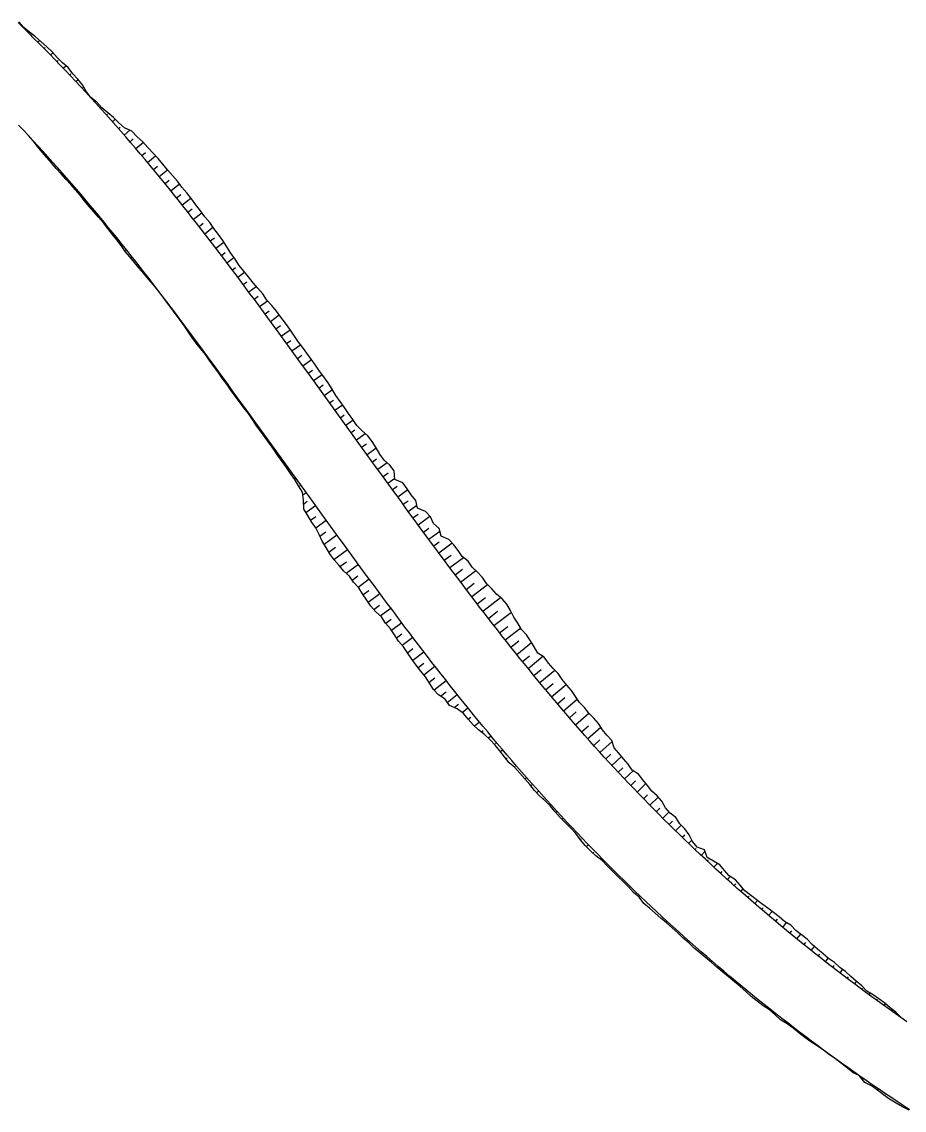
# Model space of a CAD drawing. Header units: metres. Extents: x 288738 to 324331, y 7399322 to 7465117.
# Drawn here: x 295840.7 to 296081.4, y 7461734.9 to 7462031.8 of the extents above; entities that cross this region are included whole.
import ezdxf

# ---------------------------------------------------------------- set-up
doc = ezdxf.new("R2010")
doc.units = ezdxf.units.M
doc.header["$LTSCALE"] = 10
for name, color, linetype in [('F-HZ-ATERRO-TALUDE', 110, 'Continuous'), ('F-HZ-PIANO-CORTE', 10, 'Continuous'), ('F-HZ-TALUDE', 2, 'Continuous')]:
    doc.layers.add(name, color=color, linetype=linetype)

msp = doc.modelspace()

# ---------------------------------------------------------------- linework, layer by layer
at = {"layer": 'F-HZ-ATERRO-TALUDE', "linetype": 'Continuous', "lineweight": -3}
for p, q in [((295841.576, 7462029.723), (295841.721, 7462029.87)), ((295843.341, 7462027.977), (295843.512, 7462028.149)), ((295845.101, 7462026.218), (295845.584, 7462026.699)), ((295846.854, 7462024.45), (295847.157, 7462024.749)), ((295848.601, 7462022.669), (295849.252, 7462023.305)), ((295850.339, 7462020.879), (295850.657, 7462021.186)), ((295852.065, 7462019.085), (295852.795, 7462019.784)), ((295853.775, 7462017.291), (295854.1, 7462017.599)), ((295855.486, 7462015.478), (295856.12, 7462016.073)), ((295857.175, 7462013.67), (295857.387, 7462013.867)), ((295858.839, 7462011.871), (295858.932, 7462011.957)), ((295860.512, 7462010.046), (295860.607, 7462010.133)), ((295862.185, 7462008.203), (295862.471, 7462008.462)), ((295863.839, 7462006.362), (295864.102, 7462006.596)), ((295865.481, 7462004.516), (295866.249, 7462005.197)), ((295867.123, 7462002.653), (295867.581, 7462003.056)), ((295868.668, 7462000.883), (295870.166, 7462002.184)), ((295870.257, 7461999.046), (295871.141, 7461999.806)), ((295871.857, 7461997.178), (295873.899, 7461998.918)), ((295873.465, 7461995.281), (295874.509, 7461996.163)), ((295875.062, 7461993.379), (295877.255, 7461995.213)), ((295876.652, 7461991.469), (295877.787, 7461992.41)), ((295878.234, 7461989.552), (295880.472, 7461991.389)), ((295879.808, 7461987.626), (295880.959, 7461988.564)), ((295881.374, 7461985.695), (295883.715, 7461987.585)), ((295882.934, 7461983.756), (295884.109, 7461984.698)), ((295884.487, 7461981.812), (295886.849, 7461983.69)), ((295886.032, 7461979.861), (295887.206, 7461980.787)), ((295887.569, 7461977.905), (295889.853, 7461979.694)), ((295889.098, 7461975.946), (295890.241, 7461976.836)), ((295890.621, 7461973.984), (295892.875, 7461975.726)), ((295892.142, 7461972.012), (295893.264, 7461972.874)), ((295893.656, 7461970.036), (295895.806, 7461971.679)), ((295895.163, 7461968.057), (295896.176, 7461968.826)), ((295896.666, 7461966.073), (295898.576, 7461967.516)), ((295898.164, 7461964.085), (295899.058, 7461964.757)), ((295899.66, 7461962.09), (295901.494, 7461963.462)), ((295901.151, 7461960.093), (295902.118, 7461960.813)), ((295902.637, 7461958.095), (295904.692, 7461959.619)), ((295904.118, 7461956.094), (295905.216, 7461956.906)), ((295905.598, 7461954.088), (295907.777, 7461955.693)), ((295907.073, 7461952.082), (295908.235, 7461952.935)), ((295908.547, 7461950.071), (295910.95, 7461951.83)), ((295910.02, 7461948.057), (295911.254, 7461948.959)), ((295911.49, 7461946.042), (295913.907, 7461947.803)), ((295912.958, 7461944.024), (295914.13, 7461944.876)), ((295914.426, 7461942.003), (295916.765, 7461943.702)), ((295915.893, 7461939.982), (295917.085, 7461940.846)), ((295917.359, 7461937.959), (295919.741, 7461939.684)), ((295918.825, 7461935.935), (295919.999, 7461936.785)), ((295920.291, 7461933.911), (295922.62, 7461935.597)), ((295921.757, 7461931.886), (295922.914, 7461932.724)), ((295923.222, 7461929.863), (295925.468, 7461931.489)), ((295924.683, 7461927.844), (295925.728, 7461928.6)), ((295926.149, 7461925.82), (295928.201, 7461927.306)), ((295927.614, 7461923.795), (295928.632, 7461924.532)), ((295929.08, 7461921.77), (295931.102, 7461923.234)), ((295930.541, 7461919.753), (295931.554, 7461920.486)), ((295931.979, 7461917.765), (295934.388, 7461919.509)), ((295933.429, 7461915.762), (295934.736, 7461916.708)), ((295934.892, 7461913.742), (295937.388, 7461915.549)), ((295936.351, 7461911.727), (295937.513, 7461912.568)), ((295937.802, 7461909.726), (295940.34, 7461911.564)), ((295939.253, 7461907.724), (295940.62, 7461908.715)), ((295940.556, 7461905.927), (295942.469, 7461907.315)), ((295941.814, 7461904.194), (295943.145, 7461905.161)), ((295943.269, 7461902.191), (295945.99, 7461904.17)), ((295944.74, 7461900.17), (295946.098, 7461901.16)), ((295946.142, 7461898.249), (295948.467, 7461899.947)), ((295947.421, 7461896.499), (295948.793, 7461897.502)), ((295948.829, 7461894.577), (295952.036, 7461896.928)), ((295950.287, 7461892.592), (295951.764, 7461893.678)), ((295951.726, 7461890.638), (295954.722, 7461892.847)), ((295953.072, 7461888.815), (295954.596, 7461889.942)), ((295954.468, 7461886.93), (295958.099, 7461889.625)), ((295955.962, 7461884.921), (295957.815, 7461886.301)), ((295957.453, 7461882.924), (295961.162, 7461885.698)), ((295958.92, 7461880.966), (295960.934, 7461882.478)), ((295960.418, 7461878.977), (295964.569, 7461882.109)), ((295961.923, 7461876.987), (295964.103, 7461878.639)), ((295963.44, 7461874.991), (295967.764, 7461878.286)), ((295964.955, 7461873.007), (295967.224, 7461874.745)), ((295966.462, 7461871.045), (295971.304, 7461874.774)), ((295967.988, 7461869.068), (295970.504, 7461871.017)), ((295969.516, 7461867.103), (295974.255, 7461870.796)), ((295971.042, 7461865.151), (295973.248, 7461866.881)), ((295972.59, 7461863.184), (295976.79, 7461866.5)), ((295974.148, 7461861.218), (295976.267, 7461862.903)), ((295975.71, 7461859.26), (295979.737, 7461862.484)), ((295977.274, 7461857.312), (295979.159, 7461858.832)), ((295978.804, 7461855.421), (295982.868, 7461858.723)), ((295980.381, 7461853.488), (295982.409, 7461855.148)), ((295981.981, 7461851.543), (295986.097, 7461854.94)), ((295983.584, 7461849.609), (295985.628, 7461851.31)), ((295985.199, 7461847.677), (295989.226, 7461851.058)), ((295986.824, 7461845.75), (295988.825, 7461847.446)), ((295988.448, 7461843.842), (295992.212, 7461847.06)), ((295990.085, 7461841.935), (295991.942, 7461843.537)), ((295991.734, 7461840.031), (295995.368, 7461843.196)), ((295993.392, 7461838.138), (295995.263, 7461839.784)), ((295995.054, 7461836.259), (295998.625, 7461839.433)), ((295996.725, 7461834.388), (295998.415, 7461835.905)), ((295998.401, 7461832.531), (296001.712, 7461835.534)), ((295999.991, 7461830.787), (296001.355, 7461832.036)), ((296001.694, 7461828.937), (296004.319, 7461831.366)), ((296003.407, 7461827.095), (296004.68, 7461828.286)), ((296005.11, 7461825.282), (296007.489, 7461827.529)), ((296006.808, 7461823.495), (296008.113, 7461824.74)), ((296008.542, 7461821.686), (296010.964, 7461824.02)), ((296010.282, 7461819.889), (296011.391, 7461820.968)), ((296012.039, 7461818.094), (296014.309, 7461820.327)), ((296013.777, 7461816.337), (296014.775, 7461817.329)), ((296015.521, 7461814.59), (296017.255, 7461816.33)), ((296017.297, 7461812.83), (296018.217, 7461813.763)), ((296019.053, 7461811.108), (296020.558, 7461812.65)), ((296020.845, 7461809.367), (296021.52, 7461810.066)), ((296022.57, 7461807.708), (296023.429, 7461808.605)), ((296024.352, 7461806.01), (296024.668, 7461806.343)), ((296026.031, 7461804.427), (296027.046, 7461805.508)), ((296027.712, 7461802.858), (296028.006, 7461803.175)), ((296029.504, 7461801.2), (296030.47, 7461802.249)), ((296031.321, 7461799.535), (296031.767, 7461800.023)), ((296033.163, 7461797.865), (296033.913, 7461798.696)), ((296035.006, 7461796.211), (296035.451, 7461796.71)), ((296036.857, 7461794.567), (296037.495, 7461795.29)), ((296038.722, 7461792.926), (296039.056, 7461793.308)), ((296040.61, 7461791.283), (296041.335, 7461792.12)), ((296042.504, 7461789.652), (296042.924, 7461790.142)), ((296044.407, 7461788.029), (296045.354, 7461789.146)), ((296046.32, 7461786.414), (296046.833, 7461787.025)), ((296048.241, 7461784.81), (296049.303, 7461786.087)), ((296050.163, 7461783.221), (296050.713, 7461783.89)), ((296052.102, 7461781.635), (296053.144, 7461782.915)), ((296054.05, 7461780.058), (296054.572, 7461780.705)), ((296055.999, 7461778.497), (296056.892, 7461779.617)), ((296057.961, 7461776.941), (296058.378, 7461777.47)), ((296059.93, 7461775.396), (296060.686, 7461776.363)), ((296061.9, 7461773.867), (296062.311, 7461774.4)), ((296063.874, 7461772.351), (296064.595, 7461773.294)), ((296065.86, 7461770.841), (296066.186, 7461771.271)), ((296067.855, 7461769.339), (296068.384, 7461770.046)), ((296069.857, 7461767.851), (296070.066, 7461768.134)), ((296071.854, 7461766.38), (296072.195, 7461766.845)), ((296073.875, 7461764.907), (296074.074, 7461765.182)), ((296075.904, 7461763.444), (296076.283, 7461763.972)), ((296077.936, 7461761.996), (296078.066, 7461762.18)), ((296079.965, 7461760.565), (296080.064, 7461760.706)), ((296070.225, 7461743.581), (296070.011, 7461743.273)), ((296072.28, 7461742.157), (296072.154, 7461741.975)), ((296074.341, 7461740.743), (296074.116, 7461740.412)), ((296076.411, 7461739.34), (296076.246, 7461739.096))]:
    msp.add_line(p, q, dxfattribs=at)
at = {"layer": 'F-HZ-PIANO-CORTE'}
for p, q in [((295843.207, 7461999.974), (295843.227, 7461999.993)), ((295844.81, 7461998.056), (295844.941, 7461998.176)), ((295846.387, 7461996.116), (295846.506, 7461996.224)), ((295848.018, 7461994.221), (295848.303, 7461994.478)), ((295849.662, 7461992.338), (295849.817, 7461992.476)), ((295851.321, 7461990.468), (295851.631, 7461990.742)), ((295852.984, 7461988.602), (295853.133, 7461988.731)), ((295854.679, 7461986.764), (295854.92, 7461986.972)), ((295856.302, 7461984.863), (295856.425, 7461984.969)), ((295857.892, 7461982.934), (295858.17, 7461983.169)), ((295859.493, 7461981.014), (295859.637, 7461981.134)), ((295861.119, 7461979.115), (295861.382, 7461979.333)), ((295862.765, 7461977.234), (295862.87, 7461977.32)), ((295864.303, 7461975.264), (295864.557, 7461975.472)), ((295865.875, 7461973.321), (295866.004, 7461973.425)), ((295867.389, 7461971.331), (295867.701, 7461971.582)), ((295868.855, 7461969.307), (295869.058, 7461969.468)), ((295870.42, 7461967.358), (295870.812, 7461967.667)), ((295872.024, 7461965.44), (295872.191, 7461965.571)), ((295873.662, 7461963.551), (295873.895, 7461963.732)), ((295875.272, 7461961.639), (295875.349, 7461961.698)), ((295876.909, 7461959.75), (295876.948, 7461959.78)), ((295878.455, 7461957.786), (295878.461, 7461957.79)), ((295879.936, 7461955.771), (295879.981, 7461955.805)), ((295881.423, 7461953.762), (295881.456, 7461953.787)), ((295882.958, 7461951.789), (295882.992, 7461951.815)), ((295884.412, 7461949.756), (295884.451, 7461949.785)), ((295885.801, 7461947.678), (295885.983, 7461947.812)), ((295887.198, 7461945.605), (295887.335, 7461945.706)), ((295888.743, 7461943.639), (295888.958, 7461943.798)), ((295890.299, 7461941.682), (295890.369, 7461941.734)), ((295891.764, 7461939.658), (295891.919, 7461939.772)), ((295893.198, 7461937.61), (295893.297, 7461937.682)), ((295894.678, 7461935.595), (295894.871, 7461935.736)), ((295896.156, 7461933.579), (295896.25, 7461933.647)), ((295897.612, 7461931.547), (295897.814, 7461931.694)), ((295899.069, 7461929.515), (295899.176, 7461929.593)), ((295900.552, 7461927.503), (295900.751, 7461927.647)), ((295902.062, 7461925.51), (295902.139, 7461925.567)), ((295903.514, 7461923.477), (295903.683, 7461923.599)), ((295904.899, 7461921.396), (295905.023, 7461921.486)), ((295906.397, 7461919.395), (295906.613, 7461919.551)), ((295907.891, 7461917.39), (295907.985, 7461917.458)), ((295909.301, 7461915.326), (295909.544, 7461915.502)), ((295910.734, 7461913.278), (295910.872, 7461913.378)), ((295912.175, 7461911.235), (295912.476, 7461911.453)), ((295913.604, 7461909.184), (295913.773, 7461909.306)), ((295915.054, 7461907.147), (295915.407, 7461907.403)), ((295916.346, 7461905.008), (295916.607, 7461905.197)), ((295917.393, 7461902.787), (295918.283, 7461903.431)), ((295917.631, 7461900.303), (295918.587, 7461900.996)), ((295918.205, 7461897.962), (295920.854, 7461899.88)), ((295919.516, 7461895.834), (295920.916, 7461896.848)), ((295920.915, 7461893.763), (295923.781, 7461895.841)), ((295922.019, 7461891.52), (295923.623, 7461892.684)), ((295923.183, 7461889.312), (295926.677, 7461891.852)), ((295924.458, 7461887.162), (295926.298, 7461888.502)), ((295925.856, 7461885.093), (295929.606, 7461887.828)), ((295927.519, 7461883.229), (295929.294, 7461884.527)), ((295929.179, 7461881.377), (295932.529, 7461883.831)), ((295930.823, 7461879.527), (295932.403, 7461880.688)), ((295932.432, 7461877.623), (295935.454, 7461879.848)), ((295933.817, 7461875.546), (295935.374, 7461876.697)), ((295935.217, 7461873.475), (295938.413, 7461875.845)), ((295936.71, 7461871.474), (295938.304, 7461872.66)), ((295938.497, 7461869.735), (295941.365, 7461871.877)), ((295940.009, 7461867.757), (295941.431, 7461868.824)), ((295941.586, 7461865.821), (295944.348, 7461867.901)), ((295942.946, 7461863.724), (295944.396, 7461864.821)), ((295944.445, 7461861.733), (295947.347, 7461863.939)), ((295945.904, 7461859.706), (295947.379, 7461860.833)), ((295947.361, 7461857.675), (295950.369, 7461859.986)), ((295948.795, 7461855.629), (295950.34, 7461856.823)), ((295950.35, 7461853.672), (295953.41, 7461856.05)), ((295951.766, 7461851.614), (295953.35, 7461852.853)), ((295953.157, 7461849.54), (295956.465, 7461852.143)), ((295954.954, 7461847.823), (295956.468, 7461849.022)), ((295956.767, 7461846.17), (295959.482, 7461848.333)), ((295958.694, 7461844.734), (295959.81, 7461845.629)), ((295960.801, 7461843.415), (295962.394, 7461844.702)), ((295962.453, 7461841.555), (295963.204, 7461842.166)), ((295964.168, 7461839.737), (295965.527, 7461840.851)), ((295966.035, 7461838.078), (295966.564, 7461838.514)), ((295967.917, 7461836.435), (295968.663, 7461837.056)), ((295969.678, 7461834.661), (295969.968, 7461834.905)), ((295971.274, 7461832.738), (295971.866, 7461833.239)), ((295972.811, 7461830.766), (295973.147, 7461831.054)), ((295977.967, 7461825.343), (295978.368, 7461825.695)), ((295979.586, 7461823.439), (295979.803, 7461823.631)), ((295981.162, 7461821.503), (295981.676, 7461821.963)), ((295982.945, 7461819.753), (295983.143, 7461819.932)), ((295984.722, 7461817.996), (295985.017, 7461818.265)), ((295986.38, 7461816.125), (295986.543, 7461816.275)), ((295988.069, 7461814.283), (295988.402, 7461814.593)), ((295989.849, 7461812.528), (295989.978, 7461812.649)), ((295991.562, 7461810.709), (295991.822, 7461810.955)), ((295993.059, 7461808.709), (295993.295, 7461808.936)), ((295994.715, 7461806.837), (295995.262, 7461807.366)), ((295996.479, 7461805.067), (295996.74, 7461805.323)), ((295998.416, 7461803.492), (295998.738, 7461803.81)), ((296000.18, 7461801.736), (296000.335, 7461801.89)), ((296052.831, 7461755.869), (296052.922, 7461755.989)), ((296054.86, 7461754.409), (296055.006, 7461754.603)), ((296056.909, 7461752.978), (296056.957, 7461753.042)), ((296058.961, 7461751.551), (296059.011, 7461751.619)), ((296060.974, 7461750.069), (296061, 7461750.104)), ((296063.015, 7461748.626), (296063.048, 7461748.672)), ((296064.994, 7461747.098), (296065.035, 7461747.156)), ((296066.944, 7461745.534), (296067.11, 7461745.768))]:
    msp.add_line(p, q, dxfattribs=at)
at = {"layer": 'F-HZ-TALUDE', "linetype": 'Continuous', "lineweight": -3, "flags": 128}
for points in [[(296082.105, 7461759.07), (296080.496, 7461760.192), (296078.89, 7461761.32), (296077.289, 7461762.454), (296075.693, 7461763.595), (296074.102, 7461764.742), (296072.515, 7461765.896), (296070.932, 7461767.056), (296069.354, 7461768.222), (296067.781, 7461769.395), (296066.213, 7461770.573), (296064.649, 7461771.758), (296063.09, 7461772.95), (296061.536, 7461774.147), (296059.987, 7461775.351), (296058.443, 7461776.561), (296056.903, 7461777.777), (296055.368, 7461778.999), (296053.838, 7461780.228), (296052.313, 7461781.462), (296050.793, 7461782.703), (296049.278, 7461783.95), (296047.768, 7461785.202), (296046.263, 7461786.461), (296044.763, 7461787.726), (296043.269, 7461788.997), (296041.779, 7461790.273), (296040.294, 7461791.556), (296038.815, 7461792.845), (296037.34, 7461794.139), (296035.871, 7461795.44), (296034.407, 7461796.746), (296032.948, 7461798.058), (296031.495, 7461799.376), (296030.047, 7461800.7), (296028.604, 7461802.029), (296027.166, 7461803.364), (296025.734, 7461804.705), (296024.307, 7461806.052), (296022.886, 7461807.405), (296021.47, 7461808.763), (296020.06, 7461810.126), (296018.654, 7461811.496), (296017.255, 7461812.871), (296015.861, 7461814.251), (296014.472, 7461815.638), (296013.089, 7461817.029), (296011.712, 7461818.426), (296010.34, 7461819.829), (296008.974, 7461821.237), (296007.613, 7461822.651), (296006.259, 7461824.07), (296004.909, 7461825.494), (296003.566, 7461826.924), (296002.228, 7461828.36), (296000.896, 7461829.8), (295999.57, 7461831.246), (295998.249, 7461832.697), (295996.935, 7461834.154), (295995.626, 7461835.615), (295994.323, 7461837.083), (295993.025, 7461838.555), (295991.732, 7461840.034), (295990.444, 7461841.517), (295989.162, 7461843.007), (295987.884, 7461844.501), (295986.611, 7461846.001), (295985.343, 7461847.505), (295984.079, 7461849.014), (295982.82, 7461850.527), (295981.565, 7461852.046), (295980.314, 7461853.569), (295979.068, 7461855.096), (295977.826, 7461856.627), (295976.588, 7461858.163), (295975.354, 7461859.704), (295974.124, 7461861.248), (295972.897, 7461862.795), (295971.673, 7461864.347), (295970.453, 7461865.902), (295969.237, 7461867.46), (295968.024, 7461869.022), (295966.813, 7461870.588), (295965.606, 7461872.157), (295964.402, 7461873.729), (295963.201, 7461875.304), (295962.002, 7461876.882), (295960.806, 7461878.463), (295959.612, 7461880.046), (295958.42, 7461881.632), (295957.23, 7461883.221), (295956.043, 7461884.812), (295954.857, 7461886.406), (295953.673, 7461888.002), (295952.492, 7461889.6), (295951.311, 7461891.201), (295950.132, 7461892.803), (295948.954, 7461894.407), (295947.777, 7461896.012), (295946.601, 7461897.62), (295945.426, 7461899.229), (295944.252, 7461900.84), (295943.079, 7461902.452), (295941.907, 7461904.066), (295940.735, 7461905.681), (295939.563, 7461907.296), (295938.39, 7461908.913), (295937.218, 7461910.531), (295936.046, 7461912.149), (295934.873, 7461913.768), (295933.7, 7461915.388), (295920.8, 7461933.209), (295919.627, 7461934.829), (295918.453, 7461936.45), (295917.278, 7461938.071), (295916.102, 7461939.693), (295914.925, 7461941.316), (295913.747, 7461942.938), (295912.568, 7461944.561), (295911.387, 7461946.184), (295910.203, 7461947.806), (295909.018, 7461949.428), (295907.83, 7461951.049), (295906.64, 7461952.671), (295905.449, 7461954.291), (295904.254, 7461955.911), (295903.056, 7461957.53), (295901.855, 7461959.148), (295900.651, 7461960.764), (295899.444, 7461962.379), (295898.233, 7461963.993), (295897.019, 7461965.606), (295895.801, 7461967.216), (295894.579, 7461968.825), (295893.353, 7461970.432), (295892.123, 7461972.037), (295890.888, 7461973.64), (295889.648, 7461975.24), (295888.404, 7461976.838), (295887.155, 7461978.433), (295885.902, 7461980.026), (295884.643, 7461981.616), (295883.378, 7461983.202), (295882.108, 7461984.786), (295880.833, 7461986.366), (295879.551, 7461987.942), (295878.264, 7461989.515), (295876.971, 7461991.085), (295875.672, 7461992.65), (295874.366, 7461994.211), (295873.054, 7461995.768), (295871.735, 7461997.321), (295870.41, 7461998.869), (295869.078, 7462000.412), (295867.74, 7462001.949), (295866.396, 7462003.481), (295865.046, 7462005.008), (295863.69, 7462006.529), (295862.328, 7462008.045), (295860.96, 7462009.556), (295859.585, 7462011.06), (295858.205, 7462012.56), (295856.819, 7462014.054), (295855.426, 7462015.542), (295854.028, 7462017.025), (295852.624, 7462018.502), (295851.214, 7462019.973), (295849.798, 7462021.439), (295848.376, 7462022.899), (295846.949, 7462024.354), (295845.515, 7462025.802), (295844.076, 7462027.245), (295842.631, 7462028.683), (295841.181, 7462030.114), (295839.724, 7462031.54)], [(296080.535, 7461760.249), (296079.11, 7461761.632), (296077.577, 7461762.859), (296076.086, 7461764.142), (296074.504, 7461765.297), (296072.895, 7461766.417), (296071.218, 7461767.444), (296069.836, 7461768.87), (296068.312, 7461770.104), (296066.834, 7461771.396), (296065.402, 7461772.748), (296063.779, 7461773.846), (296062.4, 7461775.263), (296060.739, 7461776.316), (296059.274, 7461777.618), (296057.743, 7461778.836), (296056.298, 7461780.162), (296054.899, 7461781.544), (296053.354, 7461782.742), (296051.845, 7461783.986), (296050.447, 7461785.364), (296048.78, 7461786.418), (296047.29, 7461787.683), (296045.728, 7461788.865), (296044.163, 7461790.045), (296042.567, 7461791.189), (296041.002, 7461792.372), (296039.49, 7461793.617), (296037.896, 7461794.769), (296036.68, 7461796.35), (296035.355, 7461797.804), (296033.664, 7461798.851), (296032.36, 7461800.326), (296031.13, 7461801.879), (296029.376, 7461802.863), (296027.643, 7461803.875), (296026.89, 7461805.935), (296024.921, 7461806.7), (296023.63, 7461808.184), (296022.729, 7461810.07), (296021.525, 7461811.636), (296020.175, 7461813.05), (296019.106, 7461814.747), (296017.577, 7461815.978), (296016.257, 7461817.419), (296015.294, 7461819.211), (296014.002, 7461820.675), (296012.551, 7461821.982), (296011.347, 7461823.53), (296010.141, 7461825.073), (296008.925, 7461826.606), (296007.237, 7461827.69), (296006.109, 7461829.304), (296004.803, 7461830.75), (296003.596, 7461832.287), (296002.31, 7461833.75), (296001.634, 7461835.764), (296000.3, 7461837.179), (295999.082, 7461838.697), (295998.042, 7461840.373), (295996.776, 7461841.848), (295995.365, 7461843.199), (295994.178, 7461844.746), (295992.828, 7461846.153), (295991.726, 7461847.775), (295990.646, 7461849.415), (295989.37, 7461850.889), (295988.101, 7461852.37), (295987.008, 7461854), (295985.644, 7461855.406), (295984.37, 7461856.888), (295983.234, 7461858.484), (295981.51, 7461859.606), (295980.464, 7461861.279), (295979.442, 7461862.971), (295978.366, 7461864.619), (295977.043, 7461866.073), (295976.034, 7461867.775), (295974.914, 7461869.391), (295974.059, 7461871.214), (295973.058, 7461872.923), (295971.762, 7461874.404), (295970.188, 7461875.674), (295968.903, 7461877.17), (295967.481, 7461878.563), (295966.37, 7461880.194), (295965.043, 7461881.663), (295963.584, 7461883.036), (295962.486, 7461884.682), (295960.857, 7461885.932), (295959.75, 7461887.574), (295958.547, 7461889.147), (295957.183, 7461890.601), (295955.092, 7461891.521), (295954.522, 7461893.566), (295953.046, 7461894.945), (295952.179, 7461896.772), (295950.827, 7461898.245), (295948.635, 7461899.106), (295948.204, 7461901.255), (295946.924, 7461902.786), (295945.809, 7461904.438), (295944.646, 7461906.056), (295942.5, 7461906.962), (295942.298, 7461909.28), (295941.125, 7461910.895), (295939.562, 7461912.228), (295938.362, 7461913.826), (295937.372, 7461915.577), (295936.321, 7461917.285), (295935.118, 7461918.884), (295933.556, 7461920.221), (295932.133, 7461921.66), (295931.036, 7461923.335), (295929.867, 7461924.959), (295928.72, 7461926.597), (295927.539, 7461928.211), (295926.426, 7461929.874), (295925.401, 7461931.601), (295924.28, 7461933.259), (295923.138, 7461934.901), (295921.943, 7461936.506), (295920.813, 7461938.159), (295919.661, 7461939.798), (295918.494, 7461941.428), (295917.278, 7461943.023), (295916.068, 7461944.625), (295914.922, 7461946.274), (295913.81, 7461947.95), (295912.684, 7461949.617), (295911.427, 7461951.19), (295910.224, 7461952.804), (295908.924, 7461954.349), (295907.613, 7461955.886), (295906.462, 7461957.542), (295905.157, 7461959.087), (295903.824, 7461960.611), (295902.561, 7461962.189), (295901.261, 7461963.74), (295900.015, 7461965.332), (295898.905, 7461967.029), (295897.771, 7461968.709), (295896.656, 7461970.407), (295895.527, 7461972.095), (295894.367, 7461973.762), (295893.118, 7461975.362), (295891.988, 7461977.057), (295890.621, 7461978.568), (295889.472, 7461980.252), (295888.253, 7461981.883), (295887.005, 7461983.492), (295885.741, 7461985.091), (295884.436, 7461986.659), (295883.183, 7461988.269), (295881.841, 7461989.81), (295880.501, 7461991.352), (295879.25, 7461992.969), (295877.915, 7461994.519), (295876.502, 7461996.004), (295875.122, 7461997.518), (295873.774, 7461999.06), (295872.184, 7462000.395), (295870.788, 7462001.894), (295868.761, 7462002.841), (295867.193, 7462004.183), (295865.801, 7462005.678), (295864.186, 7462006.973), (295862.616, 7462008.305), (295861.233, 7462009.804), (295859.605, 7462011.079), (295858.36, 7462012.703), (295857.337, 7462014.536), (295856.066, 7462016.142), (295854.646, 7462017.61), (295853.416, 7462019.258), (295851.85, 7462020.585), (295850.433, 7462022.054), (295849.031, 7462023.539), (295847.563, 7462024.959), (295846.021, 7462026.305), (295844.504, 7462027.674), (295842.89, 7462028.944), (295841.282, 7462030.218), (295839.95, 7462031.772)], [(296082.835, 7461735.074), (296081.129, 7461736.193), (296079.428, 7461737.318), (296077.731, 7461738.451), (296076.039, 7461739.59), (296074.351, 7461740.736), (296072.668, 7461741.889), (296070.99, 7461743.048), (296069.316, 7461744.215), (296067.647, 7461745.387), (296065.983, 7461746.567), (296064.323, 7461747.753), (296062.668, 7461748.946), (296061.018, 7461750.145), (296059.372, 7461751.352), (296057.732, 7461752.564), (296056.096, 7461753.783), (296054.466, 7461755.009), (296052.84, 7461756.241), (296051.219, 7461757.48), (296049.603, 7461758.725), (296047.992, 7461759.977), (296046.386, 7461761.235), (296044.785, 7461762.499), (296043.19, 7461763.77), (296041.599, 7461765.047), (296040.013, 7461766.331), (296038.433, 7461767.621), (296036.858, 7461768.917), (296035.288, 7461770.22), (296033.723, 7461771.528), (296032.163, 7461772.843), (296030.609, 7461774.165), (296029.06, 7461775.492), (296027.516, 7461776.826), (296025.978, 7461778.166), (296024.445, 7461779.512), (296022.918, 7461780.864), (296021.395, 7461782.222), (296019.879, 7461783.586), (296018.367, 7461784.956), (296016.862, 7461786.333), (296015.361, 7461787.715), (296013.867, 7461789.104), (296012.378, 7461790.498), (296010.894, 7461791.898), (296009.416, 7461793.304), (296007.944, 7461794.716), (296006.477, 7461796.134), (296005.016, 7461797.558), (296003.561, 7461798.988), (296002.112, 7461800.423), (296000.668, 7461801.865), (295999.23, 7461803.312), (295997.798, 7461804.764), (295996.372, 7461806.223), (295994.951, 7461807.687), (295993.536, 7461809.157), (295992.128, 7461810.632), (295990.725, 7461812.114), (295989.328, 7461813.6), (295987.937, 7461815.093), (295986.552, 7461816.59), (295985.173, 7461818.094), (295983.8, 7461819.603), (295982.433, 7461821.117), (295981.073, 7461822.637), (295979.72, 7461824.163), (295978.371, 7461825.692), (295977.031, 7461827.227), (295975.694, 7461828.765), (295974.366, 7461830.308), (295973.043, 7461831.855), (295971.724, 7461833.405), (295970.415, 7461834.962), (295969.109, 7461836.52), (295967.809, 7461838.082), (295966.515, 7461839.649), (295965.225, 7461841.218), (295963.942, 7461842.792), (295962.664, 7461844.368), (295961.39, 7461845.947), (295960.122, 7461847.53), (295958.859, 7461849.115), (295957.6, 7461850.703), (295956.346, 7461852.294), (295955.096, 7461853.886), (295953.851, 7461855.482), (295952.61, 7461857.08), (295951.373, 7461858.68), (295950.14, 7461860.283), (295948.911, 7461861.886), (295947.686, 7461863.493), (295946.465, 7461865.1), (295945.246, 7461866.709), (295944.032, 7461868.321), (295942.82, 7461869.933), (295941.612, 7461871.547), (295940.407, 7461873.162), (295939.204, 7461874.778), (295938.004, 7461876.396), (295936.808, 7461878.014), (295935.612, 7461879.633), (295934.421, 7461881.253), (295933.231, 7461882.873), (295932.043, 7461884.494), (295930.857, 7461886.115), (295929.673, 7461887.737), (295928.49, 7461889.359), (295927.31, 7461890.981), (295926.13, 7461892.604), (295924.952, 7461894.226), (295923.775, 7461895.848), (295922.6, 7461897.47), (295921.425, 7461899.092), (295920.251, 7461900.713), (295919.077, 7461902.333), (295917.905, 7461903.954), (295905.004, 7461921.774), (295903.832, 7461923.394), (295902.659, 7461925.013), (295901.488, 7461926.63), (295900.316, 7461928.247), (295899.144, 7461929.862), (295897.972, 7461931.476), (295896.8, 7461933.089), (295895.627, 7461934.699), (295894.453, 7461936.309), (295893.279, 7461937.916), (295892.103, 7461939.521), (295890.927, 7461941.124), (295889.749, 7461942.725), (295888.569, 7461944.323), (295887.388, 7461945.919), (295886.205, 7461947.513), (295885.021, 7461949.104), (295883.834, 7461950.692), (295882.645, 7461952.277), (295881.453, 7461953.859), (295880.259, 7461955.438), (295879.063, 7461957.014), (295877.863, 7461958.586), (295876.66, 7461960.154), (295875.454, 7461961.719), (295874.246, 7461963.281), (295873.033, 7461964.838), (295871.817, 7461966.391), (295870.597, 7461967.94), (295869.374, 7461969.485), (295868.147, 7461971.026), (295866.915, 7461972.561), (295865.678, 7461974.092), (295864.438, 7461975.618), (295863.194, 7461977.14), (295861.944, 7461978.656), (295860.689, 7461980.167), (295859.43, 7461981.673), (295858.166, 7461983.173), (295856.897, 7461984.668), (295855.623, 7461986.157), (295854.342, 7461987.641), (295853.055, 7461989.12), (295851.763, 7461990.593), (295850.464, 7461992.061), (295849.16, 7461993.524), (295847.85, 7461994.982), (295846.534, 7461996.435), (295845.212, 7461997.882), (295843.885, 7461999.324), (295842.552, 7462000.761), (295841.213, 7462002.192), (295839.868, 7462003.618)], [(296067.455, 7461745.115), (296065.874, 7461746.414), (296064.261, 7461747.668), (296062.643, 7461748.912), (296060.966, 7461750.074), (296059.326, 7461751.288), (296057.669, 7461752.48), (296055.959, 7461753.599), (296054.315, 7461754.81), (296052.653, 7461755.996), (296051.121, 7461757.353), (296049.432, 7461758.504), (296047.689, 7461759.589), (296046.176, 7461760.967), (296044.66, 7461762.341), (296042.904, 7461763.413), (296041.324, 7461764.707), (296039.674, 7461765.914), (296038.185, 7461767.318), (296036.671, 7461768.692), (296035.083, 7461769.974), (296033.509, 7461771.273), (296031.928, 7461772.565), (296030.364, 7461773.878), (296028.791, 7461775.18), (296027.244, 7461776.511), (296025.669, 7461777.812), (296024.142, 7461779.168), (296022.63, 7461780.541), (296021.059, 7461781.846), (296019.654, 7461783.338), (296018.09, 7461784.652), (296016.567, 7461786.012), (296015.013, 7461787.339), (296013.448, 7461788.654), (296011.913, 7461790.003), (296010.371, 7461791.346), (296009.128, 7461793.003), (296007.583, 7461794.342), (296006.178, 7461795.826), (296004.76, 7461797.296), (296003.259, 7461798.682), (296001.788, 7461800.098), (296000.349, 7461801.547), (295998.986, 7461803.07), (295997.323, 7461804.298), (295995.81, 7461805.676), (295994.408, 7461807.162), (295993.063, 7461808.703), (295991.86, 7461810.378), (295990.494, 7461811.896), (295989.035, 7461813.326), (295987.583, 7461814.764), (295986.23, 7461816.294), (295984.885, 7461817.83), (295983.453, 7461819.288), (295981.941, 7461820.674), (295980.542, 7461822.164), (295979.312, 7461823.803), (295977.97, 7461825.34), (295976.594, 7461826.846), (295975.235, 7461828.367), (295973.668, 7461829.709), (295972.384, 7461831.293), (295971.141, 7461832.911), (295969.848, 7461834.486), (295968.429, 7461835.953), (295966.935, 7461837.359), (295965.311, 7461838.657), (295963.819, 7461840.067), (295962.439, 7461841.569), (295961.159, 7461843.151), (295959.466, 7461844.401), (295957.349, 7461845.313), (295956.202, 7461847.003), (295954.41, 7461848.181), (295953.026, 7461849.683), (295951.908, 7461851.393), (295950.803, 7461853.109), (295949.529, 7461854.693), (295948.276, 7461856.292), (295947.153, 7461857.989), (295945.957, 7461859.628), (295944.813, 7461861.305), (295943.489, 7461862.844), (295942.42, 7461864.575), (295941.292, 7461866.259), (295939.974, 7461867.799), (295938.815, 7461869.457), (295937.259, 7461870.817), (295935.962, 7461872.37), (295934.831, 7461874.045), (295933.701, 7461875.719), (295932.617, 7461877.425), (295931.234, 7461878.91), (295930.116, 7461880.589), (295928.53, 7461881.922), (295927.298, 7461883.515), (295925.921, 7461885.001), (295924.754, 7461886.638), (295923.759, 7461888.399), (295922.686, 7461890.101), (295921.816, 7461891.95), (295920.911, 7461893.771), (295919.769, 7461895.419), (295918.725, 7461897.136), (295917.655, 7461898.833), (295917.614, 7461901.274), (295917.287, 7461903.507), (295916.223, 7461905.205), (295915.206, 7461906.938), (295914.033, 7461908.558), (295912.902, 7461910.208), (295911.747, 7461911.841), (295910.594, 7461913.476), (295909.443, 7461915.112), (295908.336, 7461916.779), (295907.158, 7461918.395), (295905.946, 7461919.987), (295904.753, 7461921.592), (295903.657, 7461923.268), (295902.526, 7461924.916), (295901.296, 7461926.491), (295900.114, 7461928.1), (295898.928, 7461929.706), (295897.767, 7461931.327), (295896.618, 7461932.956), (295895.432, 7461934.557), (295894.261, 7461936.168), (295893.08, 7461937.77), (295891.942, 7461939.403), (295890.806, 7461941.035), (295889.579, 7461942.599), (295888.333, 7461944.149), (295887.113, 7461945.715), (295886.007, 7461947.366), (295884.913, 7461949.023), (295883.793, 7461950.661), (295882.614, 7461952.254), (295881.386, 7461953.809), (295880.205, 7461955.397), (295879.05, 7461957.005), (295877.851, 7461958.577), (295876.613, 7461960.118), (295875.302, 7461961.602), (295874.039, 7461963.12), (295872.739, 7461964.609), (295871.453, 7461966.105), (295870.199, 7461967.626), (295868.962, 7461969.158), (295867.811, 7461970.757), (295866.645, 7461972.344), (295865.427, 7461973.889), (295864.183, 7461975.41), (295862.995, 7461976.977), (295861.683, 7461978.44), (295860.424, 7461979.946), (295859.135, 7461981.425), (295857.889, 7461982.939), (295856.642, 7461984.451), (295855.394, 7461985.961), (295854.092, 7461987.425), (295852.749, 7461988.852), (295851.453, 7461990.32), (295850.146, 7461991.779), (295848.865, 7461993.26), (295847.57, 7461994.729), (295846.298, 7461996.22), (295845.065, 7461997.746), (295843.816, 7461999.261), (295842.543, 7462000.752)], [(296082.743, 7461734.932), (296080.911, 7461735.861), (296079.147, 7461736.896), (296077.388, 7461737.939), (296075.714, 7461739.109), (296074.126, 7461740.405), (296072.449, 7461741.569), (296070.636, 7461742.538), (296069.053, 7461744.399)]]:
    msp.add_lwpolyline(points, dxfattribs=at)
at = {"layer": 'F-HZ-TALUDE'}
msp.add_lwpolyline([(296069.053, 7461744.399), (296067.455, 7461745.115)], dxfattribs=at)

doc.saveas('drawing.dxf')
